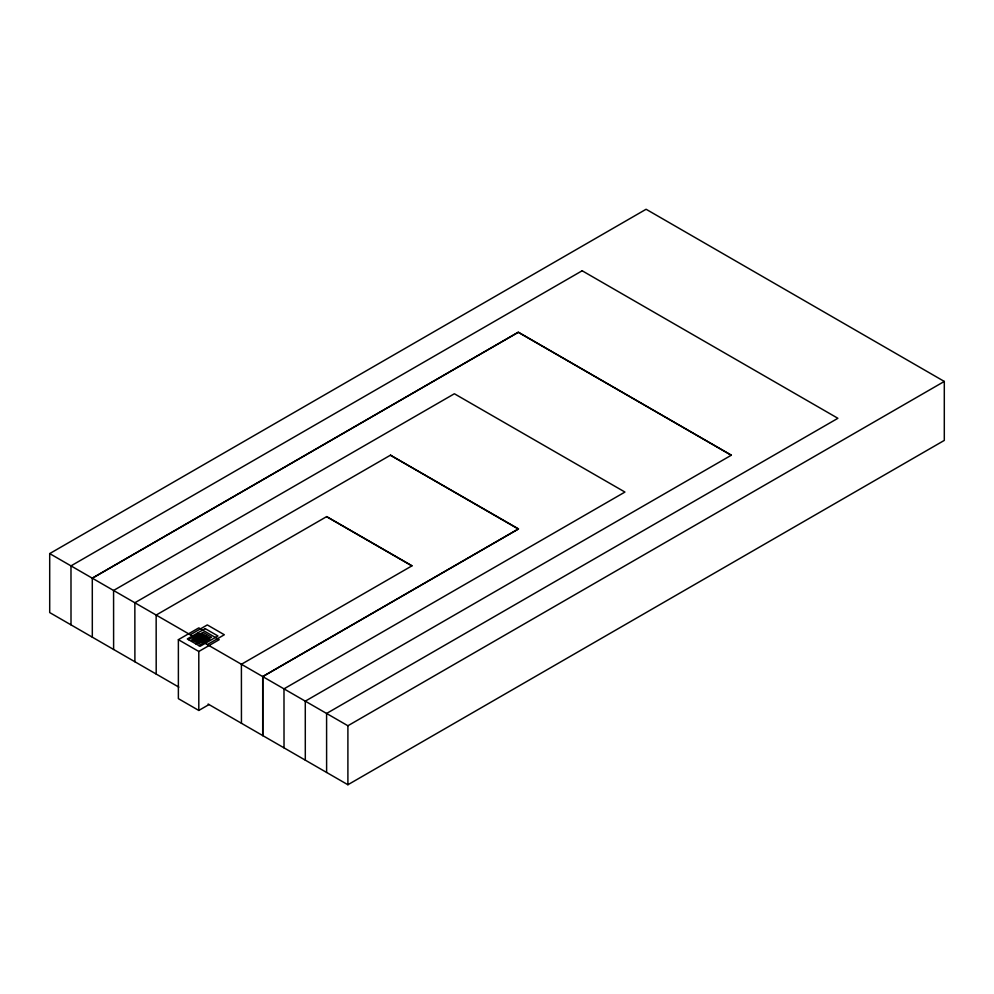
<?xml version="1.0" encoding="UTF-8"?>
<svg xmlns="http://www.w3.org/2000/svg" width="994" height="994" viewBox="0 0 994 994"><rect width="100%" height="100%" fill="white"/><g stroke="black" fill="none" stroke-linecap="round" stroke-linejoin="round"><path stroke-width="1.49" d="M200.167 640.459C201.981 638.869 198.092 637.825 197.135 639.117C197.297 643.516 205.348 637.763 206.379 636.992M178.833 687.127L49.7 612.565L49.7 553.596L646.1 209.262L944.3 381.435L944.3 440.404L347.9 784.738L208.119 704.038M582.26 270.703L70.984 565.884L71.009 624.878M92.318 637.179L92.293 578.185L518.334 332.207L731.36 455.19L305.282 701.155L305.307 760.149M92.318 578.197L518.272 332.269L731.249 455.227M390.642 455.078L134.849 602.762L134.898 661.768M326.74 516.569L156.157 615.062L156.195 674.056M178.373 639.676L198.8 627.885L219.227 639.676L198.8 651.468L178.373 639.676L178.373 698.658L198.8 710.449L209.013 704.547M190.289 634.756L207.311 624.928L224.333 634.756L207.311 644.584M188.587 639.676L198.8 633.774M194.538 637.216L203.062 632.308L211.573 637.216L203.062 642.136M191.569 641.391L201.782 635.501M196.961 638.608L203.087 635.079L206.764 637.204L200.639 640.732M197.098 638.695L198.8 637.713L202.204 639.676M197.334 638.831L203.447 635.303M197.52 638.943L201.782 636.483L204.329 637.949M197.781 639.08L201.186 637.117M198.589 640.534L197.309 639.801L200.589 637.763M199.869 638.322L196.464 640.285L197.731 641.031L201.136 639.055M198.378 639.428L200.08 638.446M198.949 639.502L204.627 636.235M198.8 639.676L205.609 635.738M199.285 639.602L205.485 636.023L207.485 636.819M199.222 639.925L200.925 638.943M199.57 640.124L202.117 638.645M199.819 640.26L203.385 638.334M200.08 640.409L205.609 637.316M200.502 640.658L206.976 636.918L205.273 635.936M195.818 643.851L206.031 637.949M198.8 645.578L209.013 639.676M518.421 528.945L262.702 676.566L262.702 735.548M49.7 553.596L347.9 725.757L944.3 381.435M582.173 270.778L837.892 418.288L326.591 713.456L326.616 772.45M518.284 529.007L390.493 455.227L518.533 528.92L262.751 676.591L262.751 735.572M326.691 516.619L412.013 565.81L241.405 664.278L241.443 723.272M326.616 516.681L411.876 565.859M204.242 636.533L205.783 637.415M197.52 633.041L210.293 640.409M198.8 635.738L205.609 639.676M200.987 637.104L203.261 638.409M198.378 635.986L205.186 639.925M200.925 638.446L202.03 639.08M197.098 637.216L203.062 640.658M198.8 638.807L200.316 639.676M198.8 638.943L200.08 639.676M198.651 639.266L200.974 640.583M197.545 638.72L200.49 640.397M197.284 639.676L198.8 640.546M192.414 639.428L199.222 643.366M347.9 725.757L347.9 784.738M284.023 747.861L283.986 688.854L624.94 492.055L454.382 393.761L113.577 590.473L113.614 649.467M198.8 651.468L198.8 710.449M205.186 628.618L187.307 638.943L200.08 646.311L217.959 635.986L205.186 628.618M202.204 633.774L191.991 639.676L198.8 643.603L209.013 637.713L202.204 633.774M201.782 634.52L194.538 638.695L200.502 642.136L207.734 637.949L201.782 634.52M198.8 636.732L193.693 639.676L198.8 642.621L203.907 639.676L198.8 636.732"/></g></svg>
